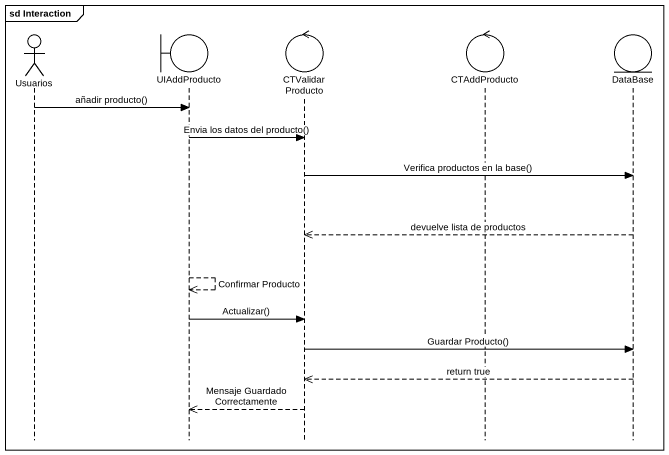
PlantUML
@startuml
mainframe sd Interaction
hide footbox
actor Usuarios
boundary UIAddProducto
control CTValidarProducto
control CTAddProducto
entity "DataBase" as DataBase_

Usuarios -> UIAddProducto : añadir producto()
UIAddProducto -> CTValidarProducto : Envia los datos del producto()
CTValidarProducto -> DataBase_ : Verifica productos en la base()
DataBase_ -->> CTValidarProducto : devuelve lista de productos
UIAddProducto -->> UIAddProducto : Confirmar Producto
UIAddProducto -> CTValidarProducto : Actualizar()
CTValidarProducto -> DataBase_ : Guardar Producto()
DataBase_ -->> CTValidarProducto : return true
CTValidarProducto -->> UIAddProducto : Mensaje Guardado Correctamente
@enduml
